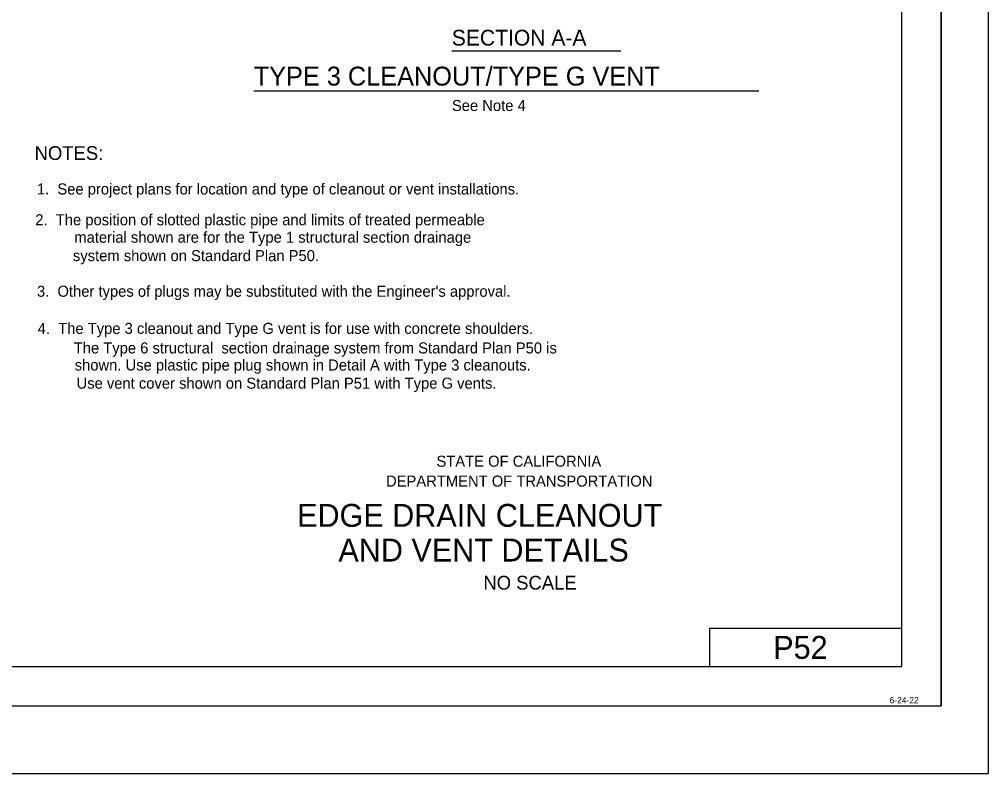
# Model space of a CAD drawing. Extents: x -893 to 867, y -474 to 712.
# Drawn here: x 252 to 867, y -474 to 4 of the extents above; entities that cross this region are included whole.
import ezdxf

# ---------------------------------------------------------------- set-up
doc = ezdxf.new("R2010")
doc.units = 0
for name, color, linetype in [('10 Sheet Format', 7, 'Continuous'), ('57 Undefined', 7, 'Continuous'), ('60 Nongeo Data', 7, 'Continuous')]:
    doc.layers.add(name, color=color, linetype=linetype)

msp = doc.modelspace()

# ---------------------------------------------------------------- linework, layer by layer
at = {"layer": '10 Sheet Format'}
for p, q in [((836.55, 668.96), (836.55, -431.04)), ((811.55, -406.04), (811.55, 643.96)), ((689.5, -381.95), (689.5, -406.04)), ((811.55, -381.95), (689.5, -381.95)), ((-813.45, -406.04), (811.55, -406.04)), ((-863.46, -431.04), (836.55, -431.04))]:
    msp.add_line(p, q, dxfattribs=at)
for points in [[(-893.46, -474.04), (866.55, -474.04), (866.55, 711.96), (-893.46, 711.96)], [(-863.46, -431.04), (836.55, -431.04), (836.55, 668.96), (-863.46, 668.96)]]:
    msp.add_lwpolyline(points, close=True, dxfattribs=at)
at = {"layer": '57 Undefined'}
for p, q in [((526.1, -15.52), (633.29, -15.52)), ((400.49, -40.9), (720.79, -40.9))]:
    msp.add_line(p, q, dxfattribs=at)

# ---------------------------------------------------------------- texts
at = {"layer": '10 Sheet Format'}
for s, height, p in [('STATE OF CALIFORNIA', 7, (516.26, -279.35)), ('DEPARTMENT OF TRANSPORTATION', 7, (484.26, -291.96)), ('EDGE DRAIN CLEANOUT', 14.5, (427.86, -317.46)), ('AND VENT DETAILS', 14.5, (454.06, -339.49)), ('NO SCALE', 8.75, (546.03, -357.31)), ('6-24-22', 4, (803.76, -429.47))]:
    msp.add_text(s, height=height, dxfattribs=at).set_placement(p)
at = {"layer": '57 Undefined'}
for s, height, p in [('SECTION A-A', 10, (525.98, -12.17)), ('TYPE 3 CLEANOUT/TYPE G VENT', 12, (400.34, -37.55)), ('See Note 4', 7, (526.07, -53.68)), ('NOTES:', 8.75, (261.34, -84.75)), ('1.  See project plans for location and type of cleanout or vent installations.', 7, (262.77, -106.64)), ('2.  The position of slotted plastic pipe and limits of treated permeable', 7, (261.76, -126.17)), ('material shown are for the Type 1 structural section drainage', 7, (286.51, -137.26)), ('system shown on Standard Plan P50.', 7, (285.65, -148.92)), ("3.  Other types of plugs may be substituted with the Engineer's approval.", 7, (262.83, -171.52)), ('4.  The Type 3 cleanout and Type G vent is for use with concrete shoulders.', 7, (263.28, -195.08)), ('The Type 6 structural  section drainage system from Standard Plan P50 is', 7, (286.16, -207.49)), ('shown. Use plastic pipe plug shown in Detail A with Type 3 cleanouts.', 7, (286.77, -218.31)), ('Use vent cover shown on Standard Plan P51 with Type G vents.', 7, (287.94, -229.86))]:
    msp.add_text(s, height=height, dxfattribs=at).set_placement(p)
at = {"layer": '60 Nongeo Data'}
msp.add_text('P52', height=14.5, dxfattribs=at).set_placement((729.91, -401.24))

doc.saveas('drawing.dxf')
